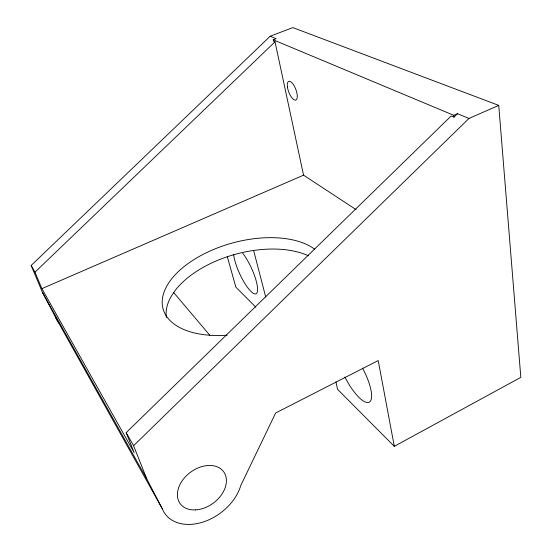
<?xml version="1.0" encoding="UTF-8"?>
<svg xmlns="http://www.w3.org/2000/svg" width="552" height="552" viewBox="0 0 552 552"><rect width="100%" height="100%" fill="white"/><g stroke="black" fill="none" stroke-linecap="round" stroke-linejoin="round"><path stroke-width="0.83" d="M394.3 446.333L378.21 360.546L275.662 412.986L240.789 485.463A44.953 31.995 -36.4 0 1 201.949 522.385A44.953 31.995 -36.4 0 1 162.302 508.772L146.777 478.894L133.591 445.712L468.965 118.438L498.746 105.397L520.826 377.354L394.3 446.333L337.582 389.346L335.913 381.846M498.746 105.397L292.857 27.6L270.176 36.239L31.174 265.457L34.99 272.17L41.876 288.648L134.122 452.571L126.18 432.664L451.198 115.948L453.999 117.127L457.511 113.705L468.965 118.438M34.99 272.17L275.027 41.814L273.523 41.179L273.226 39.799L276.117 38.695L270.176 36.239M273.226 39.799L453.799 115.32L457.511 113.705M41.876 288.648L303.552 175.17L356.171 209.684M255.817 307.188L235.821 287.095L227.279 256.521M173.728 292.629L209.836 335.271M126.18 432.664L133.591 445.712M31.174 265.457L42.469 292.429L146.777 478.894M42.469 292.429L55.586 317.393L162.302 508.772M253.692 250.739L265.705 296.983M275.027 41.814L303.552 175.17M453.799 115.32L453.999 117.127M362.505 368.163A31.574 9.86 62.3 0 1 369.164 402.194A31.574 9.86 62.3 0 1 344.91 376.988M242.721 253.285A25.137 6.527 65.4 0 1 257.335 286.302A25.137 6.527 65.4 0 1 247.6 287.523A25.137 6.527 65.4 0 1 233.641 254.424M227.1 335.216A84.277 45.195 -15.3 0 1 177.53 272.377A84.277 45.195 -15.3 0 1 314.785 249.276M166.38 317.524A83.559 45.809 -15.3 0 1 171.251 296.286L175.426 290.117A83.559 45.809 -15.3 0 1 308.347 255.742M59.34 323.507A32.237 27.276 -30.6 0 1 55.586 317.393M287.44 87.119A9.991 3.781 69.3 0 0 295.782 100.071A9.991 3.781 69.3 0 0 293.623 84.939A9.991 3.781 69.3 0 0 287.44 87.119M195.394 509.896A26.965 19.189 -36.4 0 0 225.623 475.596A26.965 19.189 -36.4 0 0 184.692 477.57A26.965 19.189 -36.4 0 0 195.394 509.896"/></g></svg>
